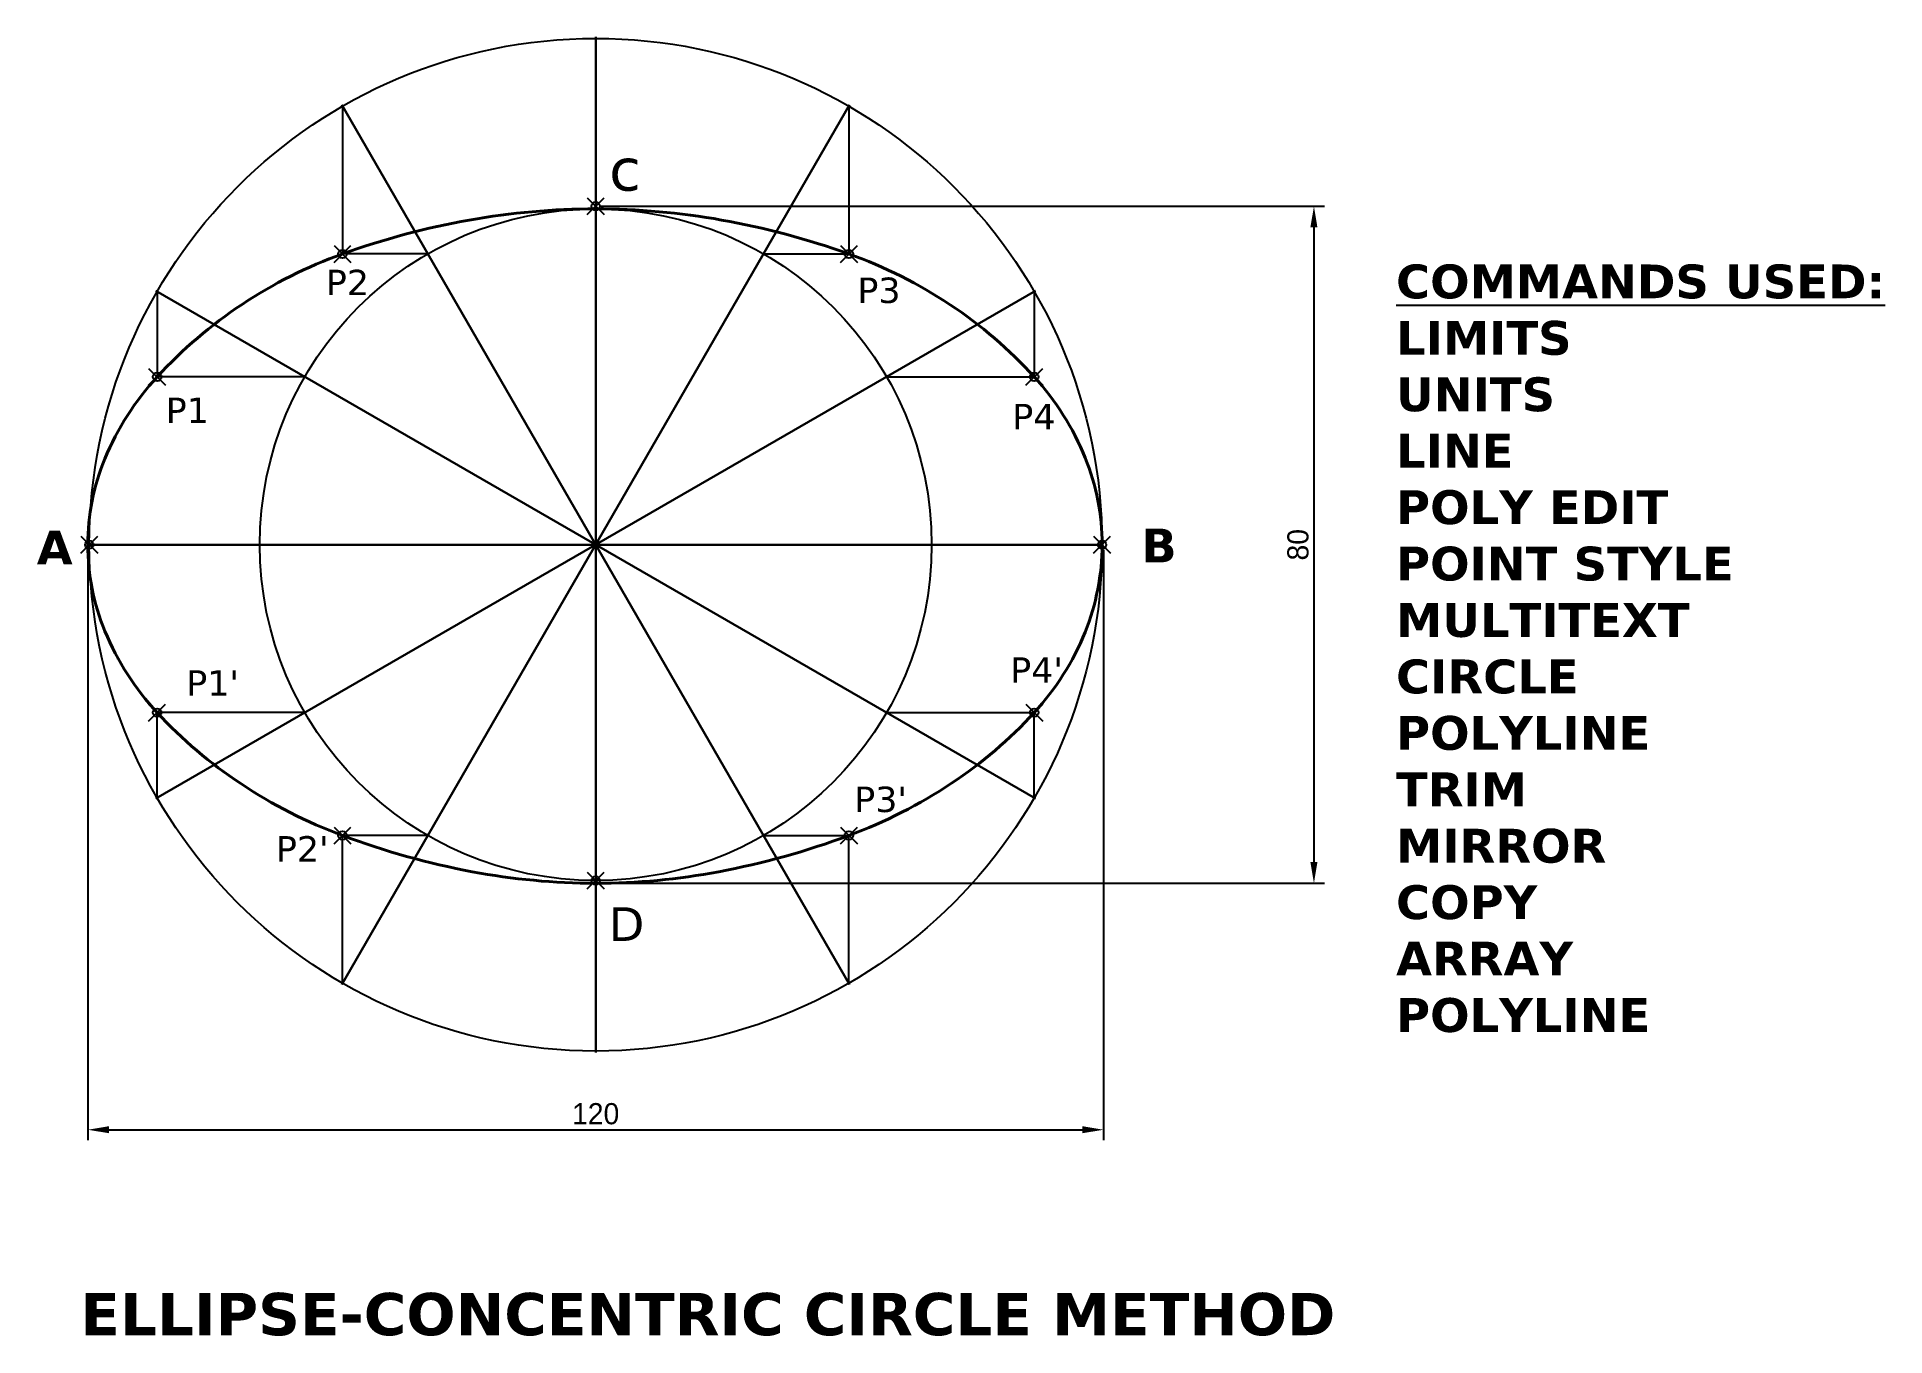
# Model space of a CAD drawing. Header units: millimetres. Extents: x 1454 to 1672, y 926 to 1079.
import ezdxf

# ---------------------------------------------------------------- set-up
doc = ezdxf.new("R2010")
doc.units = ezdxf.units.MM
doc.header["$PDMODE"] = 35
doc.dimstyles.new('ISO-25', dxfattribs={"dimtxt": 2.5, "dimasz": 2.5, "dimexe": 1.25, "dimexo": 0.625, "dimtad": 1, "dimtxsty": 'Standard', "dimcen": 2.5, "dimadec": 0, "dimazin": 0, "dimtfac": 1, "dimtmove": 0, "dimatfit": 3, "dimfxl": 1, "dimarcsym": 0})

# ---------------------------------------------------------------- blocks, each defined once
blk = doc.blocks.new('*D1')
at = {"color": 0, "lineweight": -2}
for p, q in [((1520.41, 1059.01), (1605.89, 1059.01)), ((1604.64, 1056.51), (1604.64, 981.51)), ((1520.41, 979.01), (1605.89, 979.01))]:
    blk.add_line(p, q, dxfattribs=at)
at = {"color": 0}
for points in [[(1604.22, 1056.51), (1605.05, 1056.51), (1604.64, 1059.01)], [(1604.22, 981.51), (1605.05, 981.51), (1604.64, 979.01)]]:
    blk.add_solid(points, dxfattribs=at)
at = {"layer": 'Defpoints', "color": 0}
for p in [(1519.78, 1059.01), (1519.78, 979.01), (1604.64, 979.01)]:
    blk.add_point(p, dxfattribs=at)
at = {"color": 0, "insert": (1602.76, 1019.01), "char_height": 2.5, "attachment_point": 5, "rotation": 90}
blk.add_mtext('80', dxfattribs=at)
blk = doc.blocks.new('*D2')
at = {"color": 0, "lineweight": -2}
for p, q in [((1459.78, 1018.39), (1459.78, 948.63)), ((1579.78, 1018.39), (1579.78, 948.63)), ((1462.28, 949.88), (1577.28, 949.88))]:
    blk.add_line(p, q, dxfattribs=at)
at = {"color": 0}
for points in [[(1462.28, 950.3), (1462.28, 949.47), (1459.78, 949.88)], [(1577.28, 950.3), (1577.28, 949.47), (1579.78, 949.88)]]:
    blk.add_solid(points, dxfattribs=at)
at = {"layer": 'Defpoints', "color": 0}
for p in [(1459.78, 1019.01), (1579.78, 1019.01), (1579.78, 949.88)]:
    blk.add_point(p, dxfattribs=at)
at = {"color": 0, "insert": (1519.78, 951.76), "char_height": 2.5, "attachment_point": 5}
blk.add_mtext('120', dxfattribs=at)

msp = doc.modelspace()

# ---------------------------------------------------------------- linework, layer by layer
for p, q in [((1519.78, 959.012), (1519.78, 1079.012)), ((1519.78, 1079.012), (1519.78, 959.012)), ((1489.78, 967.05), (1549.78, 1070.973)), ((1549.78, 967.05), (1489.78, 1070.973)), ((1549.78, 1070.973), (1489.78, 967.05)), ((1489.78, 1070.973), (1549.78, 967.05)), ((1489.866, 1070.825), (1489.866, 1053.376)), ((1549.694, 1070.825), (1549.694, 1053.376)), ((1519.78, 1059.012), (1519.78, 979.012)), ((1519.78, 1059.012), (1519.78, 979.012)), ((1499.939, 1053.376), (1489.866, 1053.376)), ((1539.621, 1053.376), (1549.694, 1053.376)), ((1467.819, 989.012), (1571.742, 1049.012)), ((1571.742, 989.012), (1467.819, 1049.012)), ((1571.742, 1049.012), (1467.819, 989.012)), ((1467.819, 1049.012), (1571.742, 989.012)), ((1467.967, 1048.926), (1467.967, 1038.852)), ((1571.593, 1048.926), (1571.593, 1038.852)), ((1485.415, 1038.852), (1467.967, 1038.852)), ((1554.145, 1038.852), (1571.593, 1038.852)), ((1459.78, 1019.012), (1579.78, 1019.012)), ((1579.78, 1019.012), (1459.78, 1019.012)), ((1579.78, 1019.012), (1519.78, 1019.012)), ((1485.415, 999.171), (1467.967, 999.171)), ((1467.967, 989.097), (1467.967, 999.171)), ((1554.145, 999.171), (1571.593, 999.171)), ((1571.593, 989.097), (1571.593, 999.171)), ((1499.939, 984.647), (1489.866, 984.647)), ((1489.866, 967.199), (1489.866, 984.647)), ((1539.621, 984.647), (1549.694, 984.647)), ((1549.694, 967.199), (1549.694, 984.647))]:
    msp.add_line(p, q)
at = {"lineweight": 40}
msp.add_lwpolyline([(1459.78, 1019.012, -0.098152), (1461.794, 1029.171, -0.0883837), (1467.967, 1038.852, -0.0603707), (1478.007, 1047.416, -0.0600262), (1489.866, 1053.376, -0.0425095), (1504.851, 1057.377, -0.0439986), (1519.78, 1058.693, -0.0439986), (1534.66, 1057.381, -0.0422348), (1549.694, 1053.376, -0.0603014), (1561.669, 1047.366, -0.0617968), (1571.593, 1038.852, -0.0888186), (1577.614, 1029.272, -0.0962821), (1579.609, 1019.012, -0.0962821), (1577.604, 1008.696, -0.089726), (1571.593, 999.171, -0.0608932), (1561.832, 990.827, -0.0573821), (1549.694, 984.647, -0.042567), (1534.312, 980.368, -0.0465815), (1519.78, 979.012, -0.0465815), (1505.2, 980.373, -0.0428371), (1489.866, 984.647, -0.0571116), (1477.843, 990.777, -0.0594822), (1467.967, 999.171, -0.089276), (1461.805, 1008.797, -0.098152)], format="xyb", close=True, dxfattribs=at)
for radius in [59.828, 39.681]:
    msp.add_circle((1519.78, 1019.012), radius)
for p in [(1519.78, 1059.012), (1489.866, 1053.376), (1549.694, 1053.376), (1467.967, 1038.852), (1571.593, 1038.852), (1459.952, 1019.012), (1579.609, 1019.012), (1467.967, 999.171), (1571.593, 999.171), (1489.866, 984.647), (1549.694, 984.647), (1519.78, 979.33)]:
    msp.add_point(p)

# ---------------------------------------------------------------- texts
at = {"attachment_point": 1}
for s, insert, char_height, width in [('\\pi-5,l5;{\\fVerdana|b0|i0|c0|p34;c}', (1521.363, 1065.859), 5, 11.06584), ('{\\fVerdana|b0|i0|c0|p34;P2}', (1487.9, 1051.502), 3, 11.06584), ('{\\fVerdana|b0|i0|c0|p34;P3}', (1550.702, 1050.577), 3, 11.06584), ('{\\fVerdana|b1|i0|c0|p34;\\LCOMMANDS USED:\\P\\lLIMITS\\PUNITS\\PLINE\\PPOLY EDIT\\PPOINT STYLE\\PMULTITEXT\\PCIRCLE\\PPOLYLINE\\PTRIM\\PMIRROR\\PCOPY\\PARRAY\\PPOLYLINE}', (1614.34, 1052.124), 4, 171.18176), ('{\\fVerdana|b0|i0|c0|p34;P1}', (1468.981, 1036.388), 3, 11.06584), ('{\\fVerdana|b0|i0|c0|p34;P4}', (1569.002, 1035.652), 3, 11.06584), ('{\\fVerdana|b1|i0|c0|p34;A}', (1453.745, 1020.675), 4, 11.06584), ('{\\fVerdana|b1|i0|c0|p34;B}', (1584.238, 1020.921), 4, 11.06584), ("{\\fVerdana|b0|i0|c0|p34;P4'}", (1568.756, 1005.699), 3, 11.06584), ("{\\fVerdana|b0|i0|c0|p34;P1'}", (1471.408, 1004.171), 3, 11.06584), ("{\\fVerdana|b0|i0|c0|p34;P3'}", (1550.325, 990.425), 3, 11.06584), ("{\\fVerdana|b0|i0|c0|p34;P2'}", (1482.006, 984.576), 3, 11.06584), ('{\\fVerdana|b0|i0|c0|p34;D}', (1521.309, 976.181), 4, 11.06584), ('{\\fVerdana|b1|i0|c0|p34;ELLIPSE-CONCENTRIC CIRCLE METHOD}', (1458.896, 930.6), 5, 171.18176)]:
    msp.add_mtext(s, dxfattribs=dict(at, insert=insert, char_height=char_height, width=width))

# ---------------------------------------------------------------- dimensions: what is measured, and where the dimension line sits
dim = msp.add_linear_dim(base=(1604.635, 979.012), p1=(1519.78, 1059.012), p2=(1519.78, 979.012), angle=90, dimstyle='ISO-25')
dim.commit()
dim.dimension.update_dxf_attribs({"geometry": '*D1', "text_midpoint": (1602.76, 1019.012)})
dim = msp.add_linear_dim(base=(1579.78, 949.884), p1=(1459.78, 1019.012), p2=(1579.78, 1019.012), dimstyle='ISO-25')
dim.commit()
dim.dimension.update_dxf_attribs({"geometry": '*D2', "text_midpoint": (1519.78, 949.884), "dimtype": 160})

doc.saveas('drawing.dxf')
